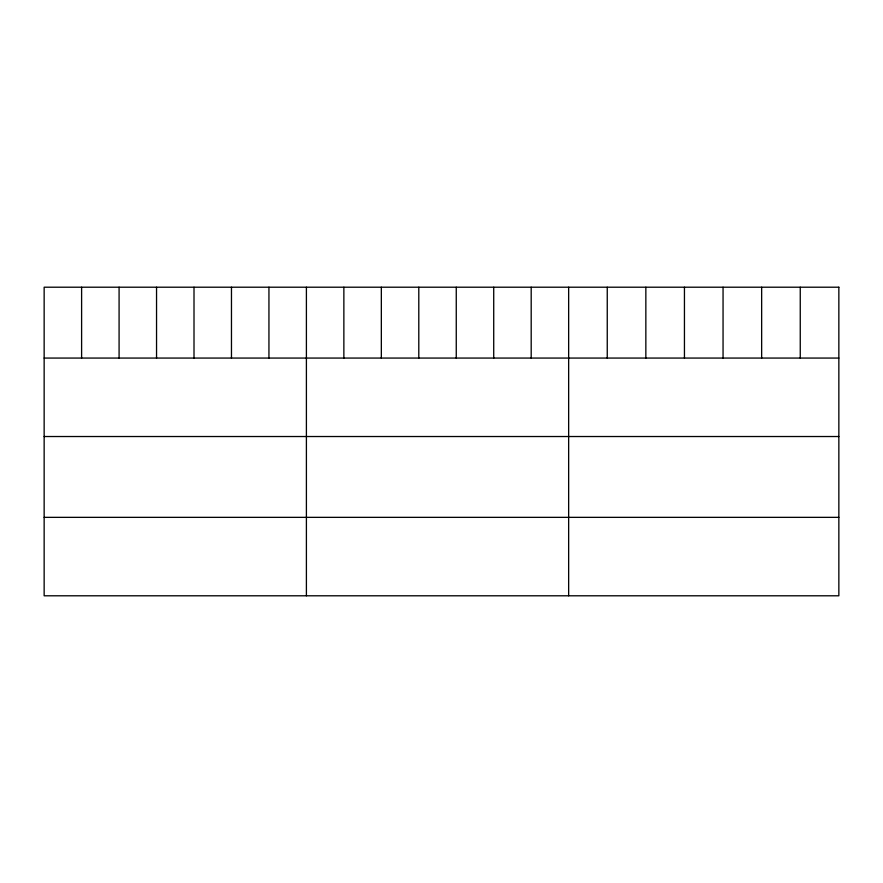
<?xml version="1.0" encoding="UTF-8"?>
<svg xmlns="http://www.w3.org/2000/svg" width="883" height="883" viewBox="0 0 883 883"><rect width="100%" height="100%" fill="white"/><g stroke="black" fill="none" stroke-linecap="round" stroke-linejoin="round"><path stroke-width="1.32" d="M44.15 358.068L838.85 358.068M44.15 436.522L838.85 436.522M44.15 517.35L838.85 517.35M800.252 287.207L800.252 358.068M761.654 287.207L761.654 358.068M723.056 287.207L723.056 358.068M684.446 287.207L684.446 358.068M645.848 287.207L645.848 358.068M607.25 287.207L607.25 358.068M568.652 287.207L568.652 595.793M531.191 287.207L531.191 358.068M493.718 287.207L493.718 358.068M456.257 287.207L456.257 358.068M418.796 287.207L418.796 358.068M381.335 287.207L381.335 358.068M343.862 287.207L343.862 358.068M306.401 287.207L306.401 595.793M268.94 287.207L268.94 358.068M231.467 287.207L231.467 358.068M194.006 287.207L194.006 358.068M156.545 287.207L156.545 358.068M119.084 287.207L119.084 358.068M81.611 287.207L81.611 358.068M838.85 287.207L44.15 287.207L44.15 595.793L838.85 595.793L838.85 287.207"/></g></svg>
